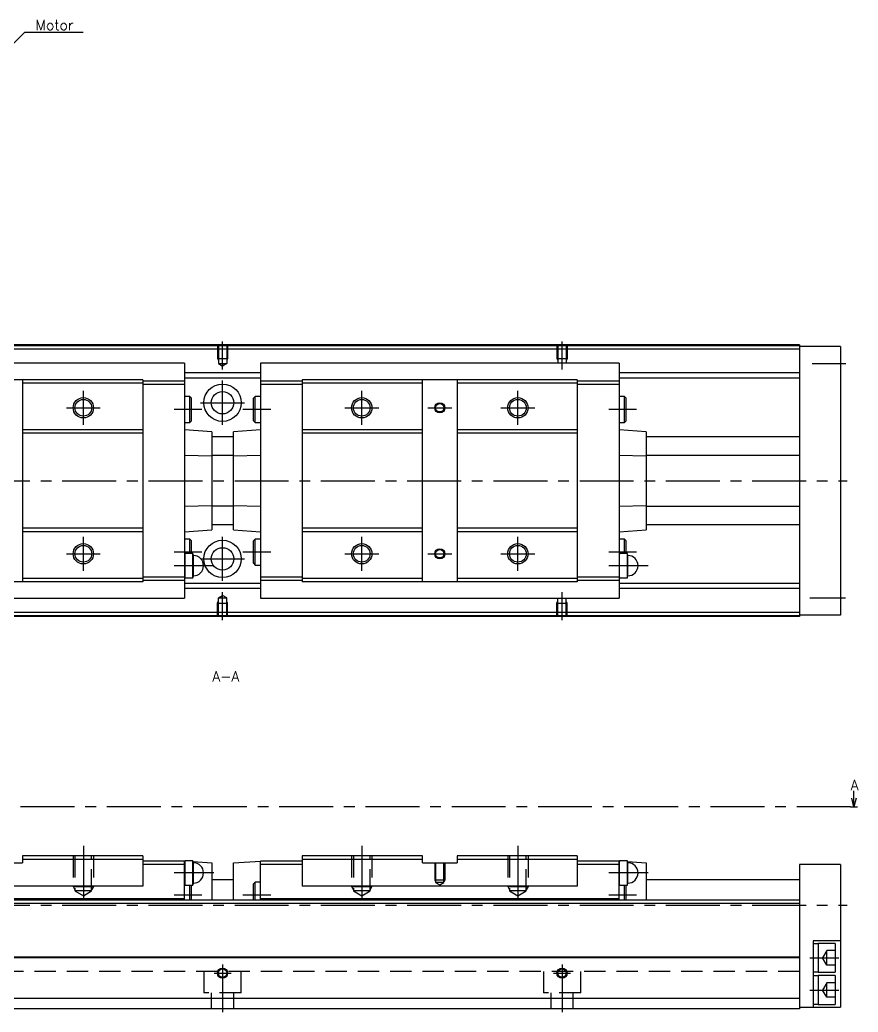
# Model space of a CAD drawing. Extents: x -2 to 736, y -8 to 353.
# Drawn here: x 489 to 735.9, y 9 to 301.3 of the extents above; entities that cross this region are included whole.
import ezdxf

# ---------------------------------------------------------------- set-up
doc = ezdxf.new("R2010")
doc.units = 0
doc.header["$LTSCALE"] = 0.5
doc.linetypes.add('CENTER', pattern=[50.8, 31.75, -6.35, 6.35, -6.35])
doc.linetypes.add('DASHED', pattern=[19.05, 12.7, -6.35])
for name, color, linetype in [('MSM_CENTER', 1, 'CENTER'), ('MSM_CONTINUOUS', 7, 'CONTINUOUS'), ('MSM_DASHED', 4, 'DASHED'), ('MSM_NARROW', 5, 'CONTINUOUS'), ('MSM_PART_NUMBER', 7, 'CONTINUOUS')]:
    doc.layers.add(name, color=color, linetype=linetype)
doc.styles.get("Standard").update_dxf_attribs({"font": 'txt.shx', "height": 3, "bigfont": 'bigfont.shx'})

msp = doc.modelspace()

# ---------------------------------------------------------------- linework, layer by layer
at = {"layer": 'MSM_CENTER'}
for p, q in [((548.67, 198.29), (548.67, 206.5)), ((648.67, 198.29), (648.67, 206.5)), ((722.34, 200), (732.29, 200)), ((548.67, 182), (548.67, 195)), ((507.67, 182), (507.67, 192)), ((589.67, 182), (589.67, 192)), ((635.67, 182), (635.67, 192)), ((542.17, 188.5), (555.17, 188.5)), ((502.67, 187), (512.67, 187)), ((542.57, 186.5), (534.47, 186.5)), ((562.87, 186.5), (554.66, 186.5)), ((584.67, 187), (594.67, 187)), ((609.17, 187), (616.17, 187)), ((630.67, 187), (640.67, 187)), ((670.57, 186.5), (662.47, 186.5)), ((323.67, 165.5), (732.67, 165.5)), ((507.67, 139), (507.67, 149)), ((548.67, 136), (548.67, 149)), ((589.67, 139), (589.67, 149)), ((635.67, 139), (635.67, 149)), ((502.67, 144), (512.67, 144)), ((542.57, 144.5), (534.47, 144.5)), ((562.87, 144.5), (554.66, 144.5)), ((584.67, 144), (594.67, 144)), ((609.17, 144), (616.17, 144)), ((630.67, 144), (640.67, 144)), ((670.57, 144.5), (662.47, 144.5)), ((546.07, 140.5), (534.47, 140.5)), ((542.17, 142.5), (555.17, 142.5)), ((674.07, 140.5), (662.47, 140.5)), ((548.67, 124.5), (548.67, 132.71)), ((648.67, 124.5), (648.67, 132.71)), ((721.67, 131), (732.17, 131)), ((733.67, 69.5), (320.67, 69.5)), ((507.67, 58), (507.67, 40.3)), ((589.67, 58), (589.67, 40.3)), ((635.67, 58), (635.67, 40.3)), ((546.07, 50), (534.47, 50)), ((674.07, 50), (662.47, 50)), ((542.57, 43.5), (534.47, 43.5)), ((562.87, 43.5), (554.66, 43.5)), ((670.57, 43.5), (662.47, 43.5)), ((323.67, 40.5), (732.67, 40.5)), ((721.67, 25), (730.17, 25)), ((546.17, 20.5), (551.17, 20.5)), ((548.67, 23), (548.67, 9)), ((646.17, 20.5), (651.17, 20.5)), ((648.67, 23), (648.67, 9)), ((721.67, 15.5), (730.17, 15.5))]:
    msp.add_line(p, q, dxfattribs=at)
at = {"layer": 'MSM_CONTINUOUS'}
for p, q in [((718.67, 205.5), (378.67, 205.5)), ((718.67, 205.3), (378.67, 205.3)), ((718.67, 205.5), (718.67, 125.5)), ((730.67, 205.1), (718.67, 205.1)), ((730.67, 205.1), (730.67, 125.9)), ((718.67, 204.3), (378.67, 204.3)), ((537.47, 200.1), (431.87, 200.1)), ((537.47, 200.1), (537.47, 130.9)), ((665.47, 200.1), (559.87, 200.1)), ((559.87, 200.1), (559.87, 130.9)), ((665.47, 200.1), (665.47, 130.9)), ((559.87, 197.25), (537.47, 197.25)), ((718.67, 197.25), (665.47, 197.25)), ((525.17, 195.25), (444.17, 195.25)), ((489.77, 195.25), (489.77, 135.75)), ((525.17, 194.25), (489.77, 194.25)), ((525.17, 195.25), (525.17, 135.75)), ((537.47, 194.85), (525.17, 194.85)), ((537.47, 193.85), (525.17, 193.85)), ((559.87, 195.75), (537.47, 195.75)), ((572.17, 194.85), (559.87, 194.85)), ((572.17, 193.85), (559.87, 193.85)), ((653.17, 195.25), (572.17, 195.25)), ((572.17, 195.25), (572.17, 135.75)), ((607.57, 194.25), (572.17, 194.25)), ((607.57, 135.75), (607.57, 195.25)), ((617.77, 195.25), (617.77, 135.75)), ((653.17, 194.25), (617.77, 194.25)), ((653.17, 195.25), (653.17, 135.75)), ((665.47, 194.85), (653.17, 194.85)), ((665.47, 193.85), (653.17, 193.85)), ((718.67, 195.75), (665.47, 195.75)), ((539.07, 190.3), (537.47, 190.3)), ((539.57, 189.8), (539.07, 190.3)), ((539.07, 182.7), (539.07, 190.3)), ((558.27, 190.3), (557.77, 189.8)), ((558.27, 182.7), (558.27, 190.3)), ((559.87, 190.3), (558.27, 190.3)), ((667.07, 190.3), (665.47, 190.3)), ((667.57, 189.8), (667.07, 190.3)), ((667.07, 182.7), (667.07, 190.3)), ((539.57, 183.2), (539.57, 189.8)), ((557.77, 183.2), (557.77, 189.8)), ((667.57, 183.2), (667.57, 189.8)), ((537.47, 182.7), (539.07, 182.7)), ((539.07, 182.7), (539.57, 183.2)), ((557.77, 183.2), (558.27, 182.7)), ((558.27, 182.7), (559.87, 182.7)), ((665.47, 182.7), (667.07, 182.7)), ((667.07, 182.7), (667.57, 183.2)), ((525.17, 180.5), (489.77, 180.5)), ((525.17, 179.5), (489.77, 179.5)), ((545.47, 179.94), (537.47, 180.5)), ((545.47, 179.94), (545.47, 151.06)), ((551.87, 178.43), (545.47, 178.43)), ((559.87, 180.5), (551.87, 179.94)), ((551.87, 151.06), (551.87, 179.94)), ((607.57, 180.5), (572.17, 180.5)), ((607.57, 179.5), (572.17, 179.5)), ((653.17, 180.5), (617.77, 180.5)), ((653.17, 179.5), (617.77, 179.5)), ((673.47, 179.94), (665.47, 180.5)), ((673.47, 179.94), (673.47, 151.06)), ((718.67, 178.43), (673.47, 178.43)), ((545.47, 172.73), (537.47, 172.98)), ((551.87, 173), (545.47, 173)), ((559.87, 172.98), (551.87, 172.73)), ((673.47, 172.73), (665.47, 172.98)), ((718.67, 173), (673.47, 173)), ((537.47, 158.02), (545.47, 158.27)), ((551.87, 158), (545.47, 158)), ((551.87, 158.27), (559.87, 158.02)), ((665.47, 158.02), (673.47, 158.27)), ((673.47, 158), (718.67, 158)), ((551.87, 152.57), (545.47, 152.57)), ((718.67, 152.57), (673.47, 152.57)), ((525.17, 151.5), (489.77, 151.5)), ((525.17, 150.5), (489.77, 150.5)), ((537.47, 150.5), (545.47, 151.06)), ((551.87, 151.06), (559.87, 150.5)), ((607.57, 151.5), (572.17, 151.5)), ((607.57, 150.5), (572.17, 150.5)), ((653.17, 151.5), (617.77, 151.5)), ((653.17, 150.5), (617.77, 150.5)), ((665.47, 150.5), (673.47, 151.06)), ((539.07, 148.3), (537.47, 148.3)), ((539.57, 147.8), (539.07, 148.3)), ((539.07, 144.1), (539.07, 148.3)), ((539.57, 144.1), (539.57, 147.8)), ((558.27, 148.3), (557.77, 147.8)), ((557.77, 141.2), (557.77, 147.8)), ((558.27, 140.7), (558.27, 148.3)), ((559.87, 148.3), (558.27, 148.3)), ((667.07, 148.3), (665.47, 148.3)), ((667.57, 147.8), (667.07, 148.3)), ((667.07, 144.1), (667.07, 148.3)), ((667.57, 144.1), (667.57, 147.8)), ((537.63, 144.1), (537.47, 143.5)), ((537.63, 136.9), (537.63, 144.1)), ((539.91, 144.1), (537.63, 144.1)), ((539.91, 136.9), (539.91, 144.1)), ((540.07, 143.5), (539.91, 144.1)), ((540.07, 137.5), (540.07, 143.5)), ((665.63, 144.1), (665.47, 143.5)), ((665.63, 136.9), (665.63, 144.1)), ((667.91, 144.1), (665.63, 144.1)), ((667.91, 136.9), (667.91, 144.1)), ((668.07, 143.5), (667.91, 144.1)), ((668.07, 137.5), (668.07, 143.5)), ((557.77, 141.2), (558.27, 140.7)), ((558.27, 140.7), (559.87, 140.7)), ((537.47, 137.5), (537.63, 136.9)), ((539.91, 136.9), (540.07, 137.5)), ((665.47, 137.5), (665.63, 136.9)), ((667.91, 136.9), (668.07, 137.5)), ((525.17, 135.75), (444.17, 135.75)), ((525.17, 136.75), (489.77, 136.75)), ((537.47, 137.15), (525.17, 137.15)), ((537.47, 136.15), (525.17, 136.15)), ((559.87, 135.25), (537.47, 135.25)), ((537.63, 136.9), (539.91, 136.9)), ((572.17, 137.15), (559.87, 137.15)), ((572.17, 136.15), (559.87, 136.15)), ((607.57, 136.75), (572.17, 136.75)), ((653.17, 135.75), (572.17, 135.75)), ((653.17, 136.75), (617.77, 136.75)), ((665.47, 137.15), (653.17, 137.15)), ((665.47, 136.15), (653.17, 136.15)), ((718.67, 135.25), (665.47, 135.25)), ((665.63, 136.9), (667.91, 136.9)), ((559.87, 133.75), (537.47, 133.75)), ((718.67, 133.75), (665.47, 133.75)), ((431.87, 130.9), (537.47, 130.9)), ((559.87, 130.9), (665.47, 130.9)), ((718.67, 126.7), (378.67, 126.7)), ((718.67, 125.7), (378.67, 125.7)), ((730.67, 125.9), (718.67, 125.9)), ((718.67, 125.5), (378.67, 125.5)), ((734.67, 69.5), (734.67, 74.23)), ((734.67, 69.5), (734, 72)), ((735.34, 72), (734.67, 69.5)), ((733.67, 69.5), (735.67, 69.5)), ((479.57, 53), (489.77, 53)), ((489.77, 55), (489.77, 53)), ((525.17, 55), (489.77, 55)), ((525.17, 54), (489.77, 54)), ((525.17, 55), (525.17, 46.15)), ((537.47, 53.5), (525.17, 53.5)), ((537.63, 53.6), (537.47, 53)), ((537.47, 53.5), (537.6, 53.49)), ((537.47, 42), (537.47, 53.5)), ((537.63, 46.4), (537.63, 53.6)), ((539.91, 53.6), (537.63, 53.6)), ((540.07, 53), (539.91, 53.6)), ((539.91, 46.4), (539.91, 53.6)), ((539.97, 53.34), (545.47, 53)), ((540.07, 47), (540.07, 53)), ((545.47, 53), (545.47, 42)), ((551.87, 53), (559.87, 53.5)), ((551.87, 42), (551.87, 53)), ((572.17, 53.5), (559.87, 53.5)), ((559.87, 42), (559.87, 53.5)), ((607.57, 55), (572.17, 55)), ((572.17, 55), (572.17, 46.15)), ((607.57, 54), (572.17, 54)), ((607.57, 53), (607.57, 55)), ((607.57, 53), (617.77, 53)), ((617.77, 55), (617.77, 53)), ((653.17, 55), (617.77, 55)), ((653.17, 54), (617.77, 54)), ((653.17, 55), (653.17, 46.15)), ((665.47, 53.5), (653.17, 53.5)), ((665.63, 53.6), (665.47, 53)), ((665.47, 53.5), (665.6, 53.49)), ((665.47, 42), (665.47, 53.5)), ((665.63, 46.4), (665.63, 53.6)), ((667.91, 53.6), (665.63, 53.6)), ((668.07, 53), (667.91, 53.6)), ((667.91, 46.4), (667.91, 53.6)), ((667.97, 53.34), (673.47, 53)), ((668.07, 47), (668.07, 53)), ((673.47, 53), (673.47, 42)), ((537.47, 52.5), (525.17, 52.5)), ((572.17, 52.5), (559.87, 52.5)), ((665.47, 52.5), (653.17, 52.5)), ((718.67, 52.5), (718.67, 10)), ((730.67, 52.5), (718.67, 52.5)), ((730.67, 52.5), (730.67, 10.5)), ((537.47, 47), (537.63, 46.4)), ((539.91, 46.4), (540.07, 47)), ((551.87, 48), (545.47, 48)), ((558.27, 47.3), (557.77, 46.8)), ((557.77, 42), (557.77, 46.8)), ((558.27, 42), (558.27, 47.3)), ((559.87, 47.3), (558.27, 47.3)), ((665.47, 47), (665.63, 46.4)), ((667.91, 46.4), (668.07, 47)), ((718.67, 48), (673.47, 48)), ((525.17, 46.15), (444.17, 46.15)), ((537.63, 46.4), (539.91, 46.4)), ((539.07, 42), (539.07, 46.4)), ((539.57, 42), (539.57, 46.4)), ((653.17, 46.15), (572.17, 46.15)), ((665.63, 46.4), (667.91, 46.4)), ((667.07, 42), (667.07, 46.4)), ((667.57, 42), (667.57, 46.4)), ((718.67, 42), (378.67, 42)), ((718.67, 41), (378.67, 41)), ((537.47, 42.4), (431.87, 42.4)), ((665.47, 42.4), (559.87, 42.4)), ((722.67, 30), (722.67, 10.5)), ((730.67, 30), (722.67, 30)), ((729.17, 29.25), (724.17, 29.25)), ((724.17, 29.25), (724.17, 20.75)), ((729.17, 29.25), (729.17, 20.75)), ((724.17, 29.15), (722.67, 29.15)), ((718.67, 25.2), (378.67, 25.2)), ((718.67, 25), (378.67, 25)), ((722.67, 20.85), (724.17, 20.85)), ((724.17, 20.75), (729.17, 20.75)), ((724.17, 19.65), (722.67, 19.65)), ((729.17, 19.75), (724.17, 19.75)), ((724.17, 19.75), (724.17, 11.25)), ((729.17, 19.75), (729.17, 11.25)), ((718.67, 13), (378.67, 13)), ((718.67, 10), (378.67, 10)), ((718.67, 10.5), (730.67, 10.5)), ((722.67, 11.35), (724.17, 11.35)), ((724.17, 11.25), (729.17, 11.25))]:
    msp.add_line(p, q, dxfattribs=at)
for centre, radius in [((548.67, 188.5), 5.5), ((548.67, 188.5), 3.3), ((507.67, 187), 2.46), ((589.67, 187), 2.46), ((612.67, 187), 1.23), ((635.67, 187), 2.46), ((507.67, 144), 2.46), ((548.67, 142.5), 5.5), ((589.67, 144), 2.46), ((635.67, 144), 2.46), ((548.67, 142.5), 3.3), ((612.67, 144), 1.23), ((548.67, 20.5), 1.23), ((648.67, 20.5), 1.23)]:
    msp.add_circle(centre, radius, dxfattribs=at)
for centre in [(540.07, 140.5), (668.07, 140.5), (540.07, 50), (668.07, 50)]:
    msp.add_arc(centre, 3, 270, 90, dxfattribs=at)
at = {"layer": 'MSM_DASHED'}
for p, q in [((547.17, 205.5), (547.17, 201.5)), ((547.44, 205.5), (547.44, 200)), ((549.9, 205.5), (549.9, 200)), ((550.17, 205.5), (550.17, 201.5)), ((647.17, 205.5), (647.17, 201.5)), ((647.44, 205.5), (647.44, 200.1)), ((649.9, 205.5), (649.9, 200.1)), ((650.17, 205.5), (650.17, 201.5)), ((547.17, 201.5), (550.17, 201.5)), ((547.17, 201.5), (547.44, 201.03)), ((547.44, 200), (549.9, 200)), ((547.44, 200), (548.67, 199.29)), ((549.9, 200), (548.67, 199.29)), ((550.17, 201.5), (549.9, 201.03)), ((647.17, 201.5), (650.17, 201.5)), ((647.17, 201.5), (647.44, 201.03)), ((650.17, 201.5), (649.9, 201.03)), ((547.44, 131), (548.67, 131.71)), ((549.9, 131), (548.67, 131.71)), ((547.17, 129.5), (547.44, 129.97)), ((547.17, 129.5), (550.17, 129.5)), ((547.17, 125.5), (547.17, 129.5)), ((547.44, 131), (549.9, 131)), ((547.44, 125.5), (547.44, 131)), ((549.9, 125.5), (549.9, 131)), ((550.17, 129.5), (549.9, 129.97)), ((550.17, 125.5), (550.17, 129.5)), ((647.17, 129.5), (647.44, 129.97)), ((647.17, 129.5), (650.17, 129.5)), ((647.17, 125.5), (647.17, 129.5)), ((647.44, 125.5), (647.44, 130.9)), ((649.9, 125.5), (649.9, 130.9)), ((650.17, 129.5), (649.9, 129.97)), ((650.17, 125.5), (650.17, 129.5)), ((504.67, 55), (504.67, 46)), ((505.21, 55), (505.21, 44.72)), ((510.12, 44.72), (510.12, 55)), ((510.67, 55), (510.67, 46)), ((586.67, 55), (586.67, 46)), ((587.21, 55), (587.21, 44.72)), ((592.12, 44.72), (592.12, 55)), ((592.67, 55), (592.67, 46)), ((611.17, 53), (611.17, 48)), ((611.44, 53), (611.44, 47.21)), ((613.9, 47.21), (613.9, 53)), ((614.17, 53), (614.17, 48)), ((632.67, 55), (632.67, 46)), ((633.21, 55), (633.21, 44.72)), ((638.12, 44.72), (638.12, 55)), ((638.67, 55), (638.67, 46)), ((611.17, 48), (614.17, 48)), ((611.17, 48), (611.44, 47.53)), ((611.44, 47.21), (612.67, 46.5)), ((613.9, 47.21), (611.44, 47.21)), ((612.67, 46.5), (613.9, 47.21)), ((614.17, 48), (613.9, 47.53)), ((504.67, 46), (510.67, 46)), ((504.67, 46), (505.21, 45.06)), ((505.21, 44.72), (507.67, 43.3)), ((510.12, 44.72), (505.21, 44.72)), ((507.67, 43.3), (510.12, 44.72)), ((510.67, 46), (510.12, 45.06)), ((586.67, 46), (587.21, 45.06)), ((586.67, 46), (592.67, 46)), ((592.12, 44.72), (587.21, 44.72)), ((587.21, 44.72), (589.67, 43.3)), ((589.67, 43.3), (592.12, 44.72)), ((592.67, 46), (592.12, 45.06)), ((632.67, 46), (638.67, 46)), ((632.67, 46), (633.21, 45.06)), ((633.21, 44.72), (635.67, 43.3)), ((638.12, 44.72), (633.21, 44.72)), ((635.67, 43.3), (638.12, 44.72)), ((638.67, 46), (638.12, 45.06)), ((726.67, 27.12), (725.44, 25)), ((729.17, 27.12), (726.67, 27.12)), ((726.67, 22.88), (726.67, 27.12)), ((718.67, 25.2), (378.67, 25.2)), ((718.67, 25), (378.67, 25)), ((726.67, 22.88), (725.44, 25)), ((726.67, 25), (729.17, 25)), ((718.67, 21), (378.67, 21)), ((543.17, 21), (543.17, 14.7)), ((554.17, 14.7), (554.17, 21)), ((643.17, 21), (643.17, 14.7)), ((654.17, 14.7), (654.17, 21)), ((729.17, 22.88), (726.67, 22.88)), ((726.67, 17.62), (725.44, 15.5)), ((729.17, 17.62), (726.67, 17.62)), ((726.67, 13.38), (726.67, 17.62)), ((554.17, 14.7), (543.17, 14.7)), ((545.37, 14.7), (545.37, 10)), ((551.97, 10), (551.97, 14.7)), ((654.17, 14.7), (643.17, 14.7)), ((645.37, 14.7), (645.37, 10)), ((651.97, 10), (651.97, 14.7)), ((726.67, 13.38), (725.44, 15.5)), ((726.67, 15.5), (729.17, 15.5)), ((729.17, 13.38), (726.67, 13.38))]:
    msp.add_line(p, q, dxfattribs=at)
at = {"layer": 'MSM_NARROW'}
for centre, radius in [((507.67, 187), 3), ((589.67, 187), 3), ((635.67, 187), 3), ((612.67, 187), 1.5), ((507.67, 144), 3), ((589.67, 144), 3), ((635.67, 144), 3), ((612.67, 144), 1.5), ((548.67, 20.5), 1.5), ((648.67, 20.5), 1.5)]:
    msp.add_circle(centre, radius, dxfattribs=at)
at = {"layer": 'MSM_PART_NUMBER'}
for p, q in [((473.7, 280.88), (490.46, 297.64)), ((490.46, 297.64), (507.59, 297.64))]:
    msp.add_line(p, q, dxfattribs=at)

# ---------------------------------------------------------------- texts
for s, p in [('Motor', (493.59, 298.26)), ('A-A', (545.65, 106.39)), ('A', (733.71, 74.39))]:
    msp.add_text(s, height=3, dxfattribs=at).set_placement(p)

doc.saveas('drawing.dxf')
